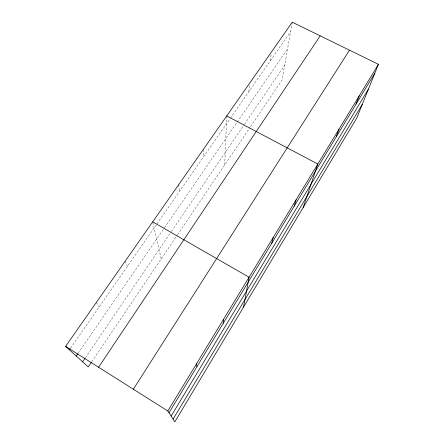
<?xml version="1.0" encoding="UTF-8"?>
<svg xmlns="http://www.w3.org/2000/svg" width="444" height="444" viewBox="0 0 444 444"><rect width="100%" height="100%" fill="white"/><g stroke="black" fill="none" stroke-linecap="round" stroke-linejoin="round"><path stroke-width="0.33" stroke-dasharray="2.22 1.67" d="M224.703 164.94L226.712 116.6M248.862 91.653L249.428 85.748M270.241 60.9L271.145 54.484M292.28 22.2L282.068 80.02L250.388 126.917M91.742 361.782L177.117 235.392M177.506 234.815L250.005 127.484M85.326 357.825L170.99 232.101M171.373 231.535L244.017 124.919M244.4 124.353L284.682 65.24M78.177 353.174L164.064 228.349M164.452 227.783L287.579 48.823M70.552 348.135L156.466 224.559M156.865 223.987L229.953 118.853M230.347 118.287L290.626 31.585M96.276 302.514L99.184 306.954M125.264 261.066L127.378 266.394M152.825 222.461L161.205 258.946M178.666 184.687L179.432 191.525M203.319 149.434L203.507 156.893"/><path stroke-width="0.67" d="M223.249 323.293L223.554 319.269M243.54 307.087L249.084 277.228L152.686 221.845M271.767 243.229L273.243 237.457M294.156 206.282L296.126 199.778M303.135 207.592L317.832 164.036L226.74 115.934M336.241 136.824L339.061 129.082M356.038 104.151L359.229 95.876M378.405 64.302L356.798 117.993L174.831 421.8L167.838 411L65.595 346.403L292.28 22.2L378.405 64.302L167.838 411M173.093 419.119L362.31 104.301M171.123 416.078L368.442 89.066M169.009 412.815L374.891 73.044M133.344 389.21L349.489 50.166M98.59 367.249L320.207 35.853M91.353 362.354L88.267 366.927L65.595 346.403M82.612 361.81L84.937 358.391M76.218 356.021L77.789 353.74M69.375 349.828L70.163 348.701M196.514 363.786L196.908 366.772"/></g></svg>
